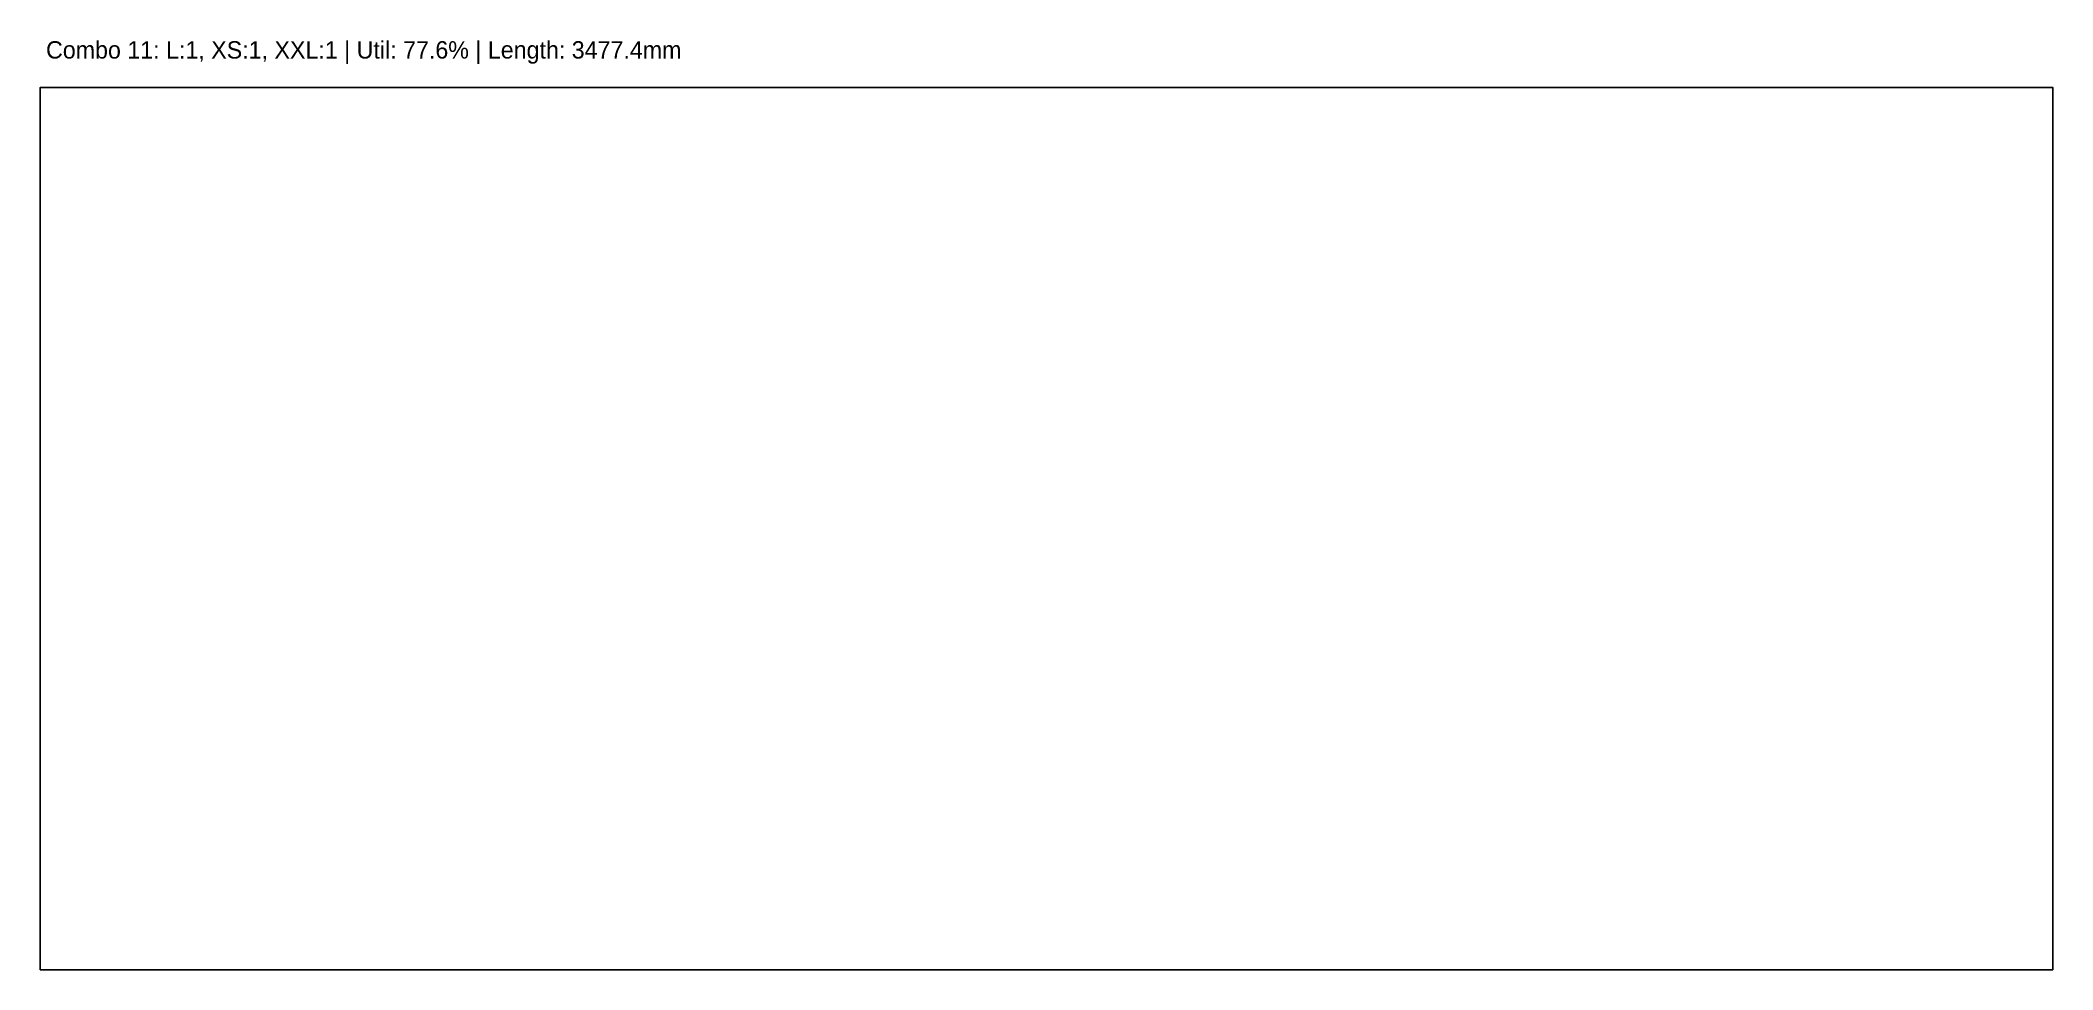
# Model space of a CAD drawing. Header units: metres. Extents: x 0 to 3477, y 0 to 1606.
import ezdxf

# ---------------------------------------------------------------- set-up
doc = ezdxf.new("R2010")
doc.units = ezdxf.units.M
doc.layers.add('CONTAINER', color=7, linetype='Continuous')
doc.layers.add('INFO', color=7, linetype='Continuous')

msp = doc.modelspace()

# ---------------------------------------------------------------- linework, layer by layer
at = {"layer": 'CONTAINER'}
msp.add_lwpolyline([(0, 0), (3477.4, 0), (3477.4, 1524), (0, 1524), (0, 0)], dxfattribs=at)

# ---------------------------------------------------------------- texts
at = {"layer": 'INFO'}
msp.add_text('Combo 11: L:1, XS:1, XXL:1 | Util: 77.6% | Length: 3477.4mm', height=30, dxfattribs=at).set_placement((10, 1574))

doc.saveas('drawing.dxf')
